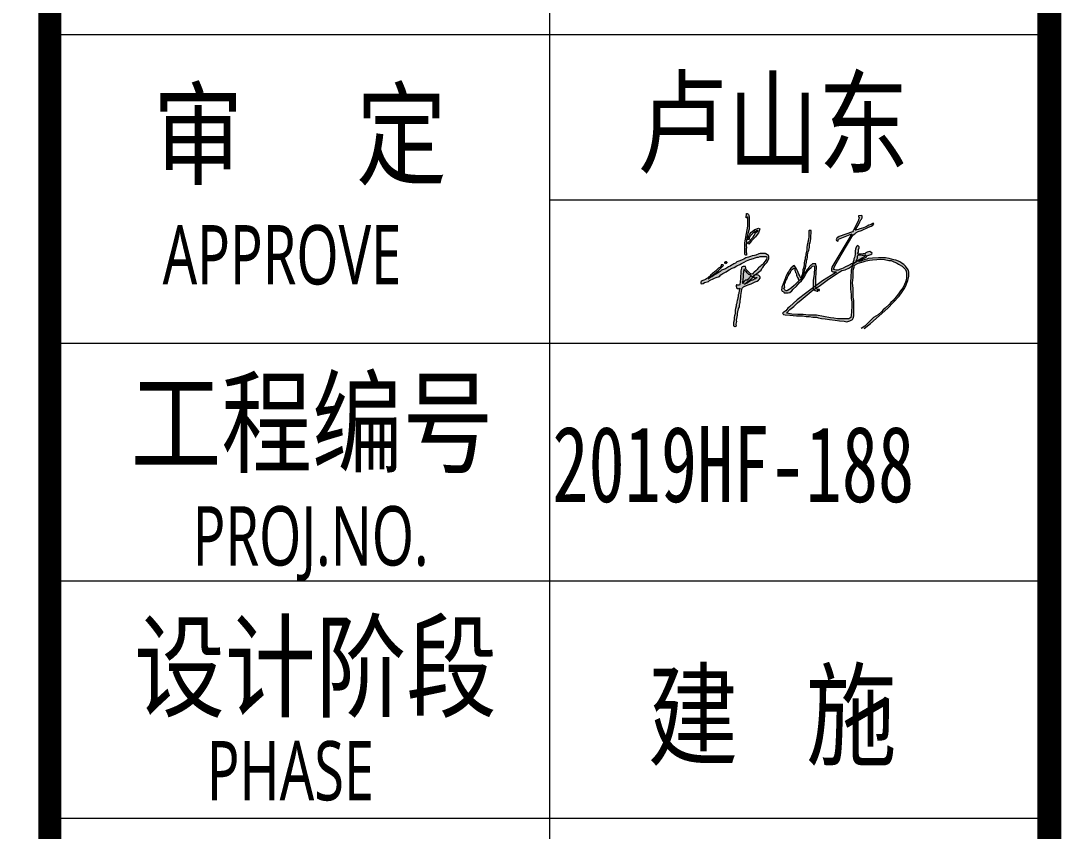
# Model space of a CAD drawing. Header units: inches. Extents: x -3733042 to -3643265, y 623859 to 997713.
# Drawn here: x -3719524 to -3718429, y 624846 to 625699 of the extents above; entities that cross this region are included whole.
import ezdxf
from ezdxf.enums import TextEntityAlignment as Align

# ---------------------------------------------------------------- set-up
doc = ezdxf.new("R2010")
doc.units = ezdxf.units.IN
doc.header["$LTSCALE"] = 1000
doc.header["$MEASUREMENT"] = 0
doc.linetypes.add('LENGSHUI', pattern=[22, 20, -1, 0, -1])
doc.layers.get('0').update_dxf_attribs({"lineweight": 18})
for name, color, linetype, lineweight in [('0-TK', 4, 'Continuous', 18), ('00签名', 7, 'LENGSHUI', 18), ('PUB_TITLE', 153, 'Continuous', 18), ('SURFACE', 255, 'Continuous', 18), ('图签文字', 4, 'Continuous', 18)]:
    doc.layers.add(name, color=color, linetype=linetype, lineweight=lineweight)
doc.styles.add('-黑体', font='msyh.ttf', dxfattribs={"width": 0.7})
doc.styles.add('建筑图签-黑', font='simhei.ttf', dxfattribs={"width": 0.7})

# ---------------------------------------------------------------- blocks, each defined once
blk = doc.blocks.new('A$C25720DE8')
at = {"layer": '0-TK'}
blk.add_lwpolyline([(81285.8, 1500, 144, 144, 0), (81285.8, 61500, 144, 144, 0)], format="xyseb", dxfattribs=at)
at = {"layer": 'PUB_TITLE'}
blk.add_lwpolyline([(87600, 1500, 150, 150, 0), (87600, 61500, 150, 150, 0), (3750, 61500, 150, 150, 0), (3750, 1500, 150, 150, 0)], format="xyseb", close=True, dxfattribs=at)

msp = doc.modelspace()

# ---------------------------------------------------------------- hatches: boundary and pattern name
at = {"layer": '00签名', "linetype": 'Continuous'}
h = msp.add_hatch(color=256, dxfattribs=at)
edge = h.paths.add_edge_path(flags=0)
edge.add_arc((-3718760.1, 625453.8), 2.1, 162.8312, 244.1006, ccw=False)
edge.add_line((-3718762.1, 625454.4), (-3718762.1, 625458.7))
edge.add_line((-3718762.1, 625458.7), (-3718762.1, 625461.5))
edge.add_line((-3718762.1, 625461.5), (-3718762.1, 625465.2))
edge.add_line((-3718762.1, 625465.2), (-3718760.4, 625474.8))
edge.add_line((-3718760.4, 625474.8), (-3718758.9, 625482.6))
edge.add_line((-3718758.9, 625482.6), (-3718758.8, 625491.8))
edge.add_line((-3718758.8, 625491.8), (-3718759.3, 625492.3))
edge.add_line((-3718759.3, 625492.3), (-3718759.7, 625491.3))
edge.add_line((-3718759.7, 625491.3), (-3718760.6, 625491.4))
edge.add_line((-3718760.6, 625491.4), (-3718760.5, 625495.8))
edge.add_arc((-3718759.9, 625493.9), 1.95, 4.5342, 106.7375, ccw=False)
edge.add_line((-3718758, 625494.1), (-3718757.6, 625491.6))
edge.add_line((-3718757.6, 625491.6), (-3718757.7, 625481.6))
edge.add_line((-3718757.7, 625481.6), (-3718757.7, 625479.4))
edge.add_line((-3718757.7, 625479.4), (-3718758.8, 625475))
edge.add_line((-3718758.8, 625475), (-3718760, 625470))
edge.add_line((-3718760, 625470), (-3718760, 625469.7))
edge.add_line((-3718760, 625469.7), (-3718758.9, 625469.6))
edge.add_line((-3718758.9, 625469.6), (-3718757.9, 625472.1))
edge.add_line((-3718757.9, 625472.1), (-3718757, 625474.3))
edge.add_line((-3718757, 625474.3), (-3718755.8, 625475.9))
edge.add_line((-3718755.8, 625475.9), (-3718751.7, 625479))
edge.add_line((-3718751.7, 625479), (-3718747.6, 625480.4))
edge.add_line((-3718747.6, 625480.4), (-3718746.2, 625479.7))
edge.add_line((-3718746.2, 625479.7), (-3718747.7, 625475.6))
edge.add_line((-3718747.7, 625475.6), (-3718750.9, 625471.4))
edge.add_line((-3718750.9, 625471.4), (-3718755, 625467))
edge.add_line((-3718755, 625467), (-3718757.8, 625463.6))
edge.add_arc((-3718757.5, 625465), 1.39, 172.3577, 258.2977, ccw=False)
edge.add_line((-3718758.9, 625465.1), (-3718753.5, 625471))
edge.add_line((-3718753.5, 625471), (-3718752.4, 625472.8))
edge.add_line((-3718752.4, 625472.8), (-3718751.6, 625474.2))
edge.add_line((-3718751.6, 625474.2), (-3718751.1, 625475.3))
edge.add_line((-3718751.1, 625475.3), (-3718750.2, 625476.3))
edge.add_line((-3718750.2, 625476.3), (-3718749.2, 625477.1))
edge.add_line((-3718749.2, 625477.1), (-3718748.4, 625477.4))
edge.add_line((-3718748.4, 625477.4), (-3718748.5, 625477.7))
edge.add_line((-3718748.5, 625477.7), (-3718748.7, 625477.9))
edge.add_line((-3718748.7, 625477.9), (-3718749.1, 625478.1))
edge.add_line((-3718749.1, 625478.1), (-3718749.6, 625478))
edge.add_line((-3718749.6, 625478), (-3718750.2, 625477.7))
edge.add_line((-3718750.2, 625477.7), (-3718750.3, 625477.3))
edge.add_line((-3718750.3, 625477.3), (-3718750.6, 625476.9))
edge.add_line((-3718750.6, 625476.9), (-3718751.1, 625476.9))
edge.add_line((-3718751.1, 625476.9), (-3718751.9, 625476.9))
edge.add_line((-3718751.9, 625476.9), (-3718752.1, 625476.8))
edge.add_line((-3718752.1, 625476.8), (-3718752.1, 625476.4))
edge.add_line((-3718752.1, 625476.4), (-3718752, 625476.2))
edge.add_line((-3718752, 625476.2), (-3718752.2, 625475.9))
edge.add_line((-3718752.2, 625475.9), (-3718752.6, 625475.9))
edge.add_line((-3718752.6, 625475.9), (-3718753, 625475.9))
edge.add_line((-3718753, 625475.9), (-3718753.3, 625475.7))
edge.add_line((-3718753.3, 625475.7), (-3718753.6, 625475.1))
edge.add_line((-3718753.6, 625475.1), (-3718753.8, 625475))
edge.add_line((-3718753.8, 625475), (-3718754, 625474.7))
edge.add_line((-3718754, 625474.7), (-3718754.4, 625474.2))
edge.add_line((-3718754.4, 625474.2), (-3718754.7, 625473.9))
edge.add_line((-3718754.7, 625473.9), (-3718755, 625473.6))
edge.add_line((-3718755, 625473.6), (-3718755.3, 625473.3))
edge.add_line((-3718755.3, 625473.3), (-3718755.9, 625472.8))
edge.add_line((-3718755.9, 625472.8), (-3718756.2, 625472.5))
edge.add_line((-3718756.2, 625472.5), (-3718756.6, 625471.8))
edge.add_line((-3718756.6, 625471.8), (-3718756.7, 625471.5))
edge.add_line((-3718756.7, 625471.5), (-3718757.1, 625470.7))
edge.add_line((-3718757.1, 625470.7), (-3718757.4, 625469.8))
edge.add_line((-3718757.4, 625469.8), (-3718757.6, 625469.3))
edge.add_line((-3718757.6, 625469.3), (-3718757.6, 625468.8))
edge.add_line((-3718757.6, 625468.8), (-3718757.7, 625468.6))
edge.add_line((-3718757.7, 625468.6), (-3718760.5, 625468.5))
edge.add_line((-3718760.5, 625468.5), (-3718760.3, 625467.3))
edge.add_line((-3718760.3, 625467.3), (-3718760.4, 625466.2))
edge.add_line((-3718760.4, 625466.2), (-3718760.5, 625465.1))
edge.add_line((-3718760.5, 625465.1), (-3718760.5, 625464.4))
edge.add_line((-3718760.5, 625464.4), (-3718760.8, 625463.8))
edge.add_line((-3718760.8, 625463.8), (-3718760.9, 625463.3))
edge.add_line((-3718760.9, 625463.3), (-3718760.7, 625462.4))
edge.add_line((-3718760.7, 625462.4), (-3718760.7, 625461.9))
edge.add_line((-3718760.7, 625461.9), (-3718760.6, 625461.4))
edge.add_line((-3718760.6, 625461.4), (-3718760.5, 625460.9))
edge.add_line((-3718760.5, 625460.9), (-3718760.3, 625460.1))
edge.add_line((-3718760.3, 625460.1), (-3718760.5, 625459.3))
edge.add_line((-3718760.5, 625459.3), (-3718760.6, 625458.9))
edge.add_line((-3718760.6, 625458.9), (-3718760.9, 625458.3))
edge.add_line((-3718760.9, 625458.3), (-3718760.9, 625457.5))
edge.add_line((-3718760.9, 625457.5), (-3718760.9, 625456.9))
edge.add_line((-3718760.9, 625456.9), (-3718760.8, 625456.1))
edge.add_line((-3718760.8, 625456.1), (-3718760.7, 625455.1))
edge.add_line((-3718760.7, 625455.1), (-3718760.4, 625454.1))
edge.add_line((-3718760.4, 625454.1), (-3718760.4, 625453.1))
edge.add_line((-3718760.4, 625453.1), (-3718760.2, 625452.3))
edge.add_line((-3718760.2, 625452.3), (-3718760.4, 625451.9))
edge.add_line((-3718760.4, 625451.9), (-3718761.1, 625451.9))
for points in [[(-3718636.6, 625374.8), (-3718629.7, 625380.1), (-3718611.4, 625396.4), (-3718599.6, 625409), (-3718596.6, 625413.3), (-3718594.2, 625416.5), (-3718592.8, 625419.2), (-3718590.5, 625425.4), (-3718589.6, 625429.9), (-3718589.4, 625434.1), (-3718590.1, 625436.6), (-3718593, 625440.4), (-3718594.7, 625442.4), (-3718596.4, 625443.4), (-3718598.4, 625444.6), (-3718600.5, 625445.8), (-3718603, 625446.7), (-3718605.1, 625447.2), (-3718607.8, 625448), (-3718610.1, 625448.6), (-3718613.9, 625449.1), (-3718616.8, 625449.4), (-3718621.5, 625449.4), (-3718627.8, 625448.8), (-3718632.4, 625448.6), (-3718633.8, 625447.7), (-3718636.6, 625447.2), (-3718640.1, 625445.7), (-3718642.3, 625445.3), (-3718638.7, 625447.7), (-3718634.3, 625449.8), (-3718632.8, 625451.6), (-3718631.7, 625452.1), (-3718629.6, 625452.7), (-3718628.5, 625453.5), (-3718628.1, 625454.2), (-3718629.4, 625455.3), (-3718630.5, 625456), (-3718633.2, 625455.3), (-3718634.6, 625454.6), (-3718635.5, 625453.8), (-3718637.4, 625453.4), (-3718639.6, 625453.1), (-3718642.6, 625453.1), (-3718643.4, 625453.9), (-3718642.5, 625455.3), (-3718642.3, 625457.9), (-3718641.7, 625459.7), (-3718641.6, 625461), (-3718642.7, 625461.8), (-3718643.5, 625462.1), (-3718644.4, 625461.1), (-3718645.2, 625459.4), (-3718645.6, 625458.2), (-3718645.8, 625456.5), (-3718646.1, 625454.1), (-3718646.1, 625452.6), (-3718646.2, 625451), (-3718646.7, 625449.6), (-3718647.2, 625448.1), (-3718647.5, 625446.7), (-3718647.9, 625445.2), (-3718648.5, 625442.9), (-3718648.5, 625441.3), (-3718649.1, 625439.9), (-3718649.6, 625438.2), (-3718650.2, 625436.1), (-3718650.5, 625428.5), (-3718650.9, 625424.1), (-3718650.7, 625420), (-3718650.7, 625416.1), (-3718650.2, 625410.8), (-3718650, 625406.5), (-3718649.6, 625403.1), (-3718649.6, 625398.8), (-3718649.8, 625392.4), (-3718650.2, 625389), (-3718650.4, 625386.6), (-3718651.5, 625385.8), (-3718652.8, 625385.2), (-3718654.4, 625385.1), (-3718657.6, 625385.1), (-3718660.7, 625385.2), (-3718664.4, 625385.2), (-3718668.4, 625385.8), (-3718672, 625386.2), (-3718686.8, 625388.8), (-3718690.6, 625388.8), (-3718695, 625389), (-3718700.7, 625389.5), (-3718706.4, 625389.7), (-3718712.5, 625390.1), (-3718716.1, 625390.8), (-3718718.4, 625391), (-3718714.9, 625394.9), (-3718710.6, 625397.9), (-3718706.8, 625401.9), (-3718702.9, 625405), (-3718690.1, 625415.6), (-3718684, 625419.6), (-3718674.1, 625426.8), (-3718664.8, 625432.9), (-3718662.7, 625434.2), (-3718660.1, 625435.8), (-3718656.6, 625436.6), (-3718652.1, 625438.7), (-3718650.2, 625440.2), (-3718649.3, 625440.8), (-3718648.5, 625441.2), (-3718648.5, 625443), (-3718644.9, 625445.1), (-3718642.8, 625446.8), (-3718638.7, 625449.2), (-3718636.3, 625450.7), (-3718635.3, 625451.5), (-3718634.7, 625452), (-3718635.9, 625452.1), (-3718637.2, 625451.7), (-3718638.6, 625451.6), (-3718641.4, 625452), (-3718643, 625452), (-3718643.7, 625450.5), (-3718644, 625448.4), (-3718644.5, 625447), (-3718645.2, 625445.4), (-3718645.7, 625444.6), (-3718649.8, 625442.8), (-3718650.9, 625442.2), (-3718652.3, 625441.6), (-3718653.7, 625440.9), (-3718656.3, 625439.8), (-3718658.7, 625438.5), (-3718660.5, 625437.6), (-3718662.5, 625436.9), (-3718663.9, 625436.4), (-3718665.8, 625436.2), (-3718667.4, 625436.5), (-3718668.8, 625436.9), (-3718668.9, 625437.4), (-3718667.4, 625440.8), (-3718660.6, 625452.5), (-3718648.3, 625473), (-3718646.9, 625474.1), (-3718645.8, 625474.7), (-3718645.1, 625475.7), (-3718642.8, 625476.8), (-3718639.2, 625478.1), (-3718631.8, 625481.6), (-3718629.1, 625482.7), (-3718627.4, 625483.8), (-3718626.4, 625484.9), (-3718627.1, 625485.7), (-3718627.7, 625485.5), (-3718628.2, 625485), (-3718629.2, 625484.2), (-3718631.7, 625483.5), (-3718633.5, 625482.6), (-3718635.3, 625481.6), (-3718637.1, 625481), (-3718639.6, 625480.2), (-3718641, 625479.7), (-3718642.9, 625479), (-3718644.5, 625478.6), (-3718645.5, 625478.3), (-3718646.1, 625478.2), (-3718642.6, 625483.9), (-3718641.2, 625487.1), (-3718640, 625489.3), (-3718639.2, 625489.9), (-3718638.6, 625491.5), (-3718638.6, 625493.1), (-3718639.1, 625493.8), (-3718642.5, 625493.6), (-3718642.3, 625492.5), (-3718641.9, 625491.8), (-3718641.8, 625491.1), (-3718642, 625490.2), (-3718642.3, 625489.5), (-3718642.6, 625488.8), (-3718646, 625481.6), (-3718647.1, 625479.8), (-3718648, 625477.8), (-3718648.6, 625476.7), (-3718662.8, 625471.6), (-3718664.1, 625470.8), (-3718664.9, 625470.5), (-3718665.5, 625469.1), (-3718666.1, 625468.1), (-3718665.5, 625467.5), (-3718665, 625467.2), (-3718664.2, 625466.9), (-3718663.7, 625467.3), (-3718663.8, 625468.2), (-3718663.4, 625468.8), (-3718649.6, 625474.5), (-3718670.4, 625439.5), (-3718671, 625437.6), (-3718670.9, 625436.7), (-3718670.9, 625436.1), (-3718670.8, 625435.4), (-3718670.1, 625435), (-3718669.2, 625434.6), (-3718668.1, 625434.5), (-3718666.7, 625434.4), (-3718665.9, 625434.3), (-3718665.7, 625434), (-3718671.3, 625430.7), (-3718680.3, 625424.9), (-3718696.9, 625412.9), (-3718706.9, 625404.9), (-3718715.2, 625397.5), (-3718716.7, 625396.4), (-3718717.8, 625394.9), (-3718719.1, 625393.6), (-3718721.2, 625392.2), (-3718722.3, 625391.3), (-3718721.9, 625390.1), (-3718721.5, 625389.5), (-3718719.6, 625389.2), (-3718714.9, 625388.8), (-3718707.7, 625388.3), (-3718701.5, 625388.1), (-3718697.5, 625387.6), (-3718694.4, 625387.4), (-3718690.5, 625386.9), (-3718686.6, 625386.7), (-3718684.5, 625386.1), (-3718681.3, 625385.4), (-3718677.6, 625385.1), (-3718673.1, 625384.2), (-3718667.1, 625383.6), (-3718662.4, 625382.8), (-3718657.5, 625382.5), (-3718654.6, 625381.9), (-3718651.5, 625382.8), (-3718648.8, 625384.3), (-3718648, 625385.8), (-3718647.3, 625388.3), (-3718647.3, 625391.1), (-3718647.2, 625396.7), (-3718647.2, 625401.4), (-3718647.3, 625404.2), (-3718647.9, 625407.8), (-3718648, 625411.2), (-3718648, 625414.7), (-3718648, 625416.8), (-3718648.6, 625423), (-3718648.1, 625428.4), (-3718647.9, 625436.4), (-3718647, 625439.3), (-3718646.6, 625441.5), (-3718642.9, 625443.8), (-3718637.6, 625445.2), (-3718634.4, 625446.1), (-3718631, 625446.7), (-3718627.8, 625447), (-3718623.2, 625447.5), (-3718619, 625447.7), (-3718615.1, 625447.4), (-3718610.4, 625446.6), (-3718608.2, 625446.3), (-3718605.4, 625444.9), (-3718602.3, 625443.9), (-3718600.2, 625442.7), (-3718596.3, 625440.4), (-3718594.2, 625438.2), (-3718592.8, 625436.8), (-3718592.4, 625435.1), (-3718592, 625432.8), (-3718592, 625430.1), (-3718592, 625428.4), (-3718592.4, 625425.9), (-3718593.1, 625423.7), (-3718593.9, 625421.3), (-3718595.5, 625418.1), (-3718597.3, 625415.8), (-3718601.3, 625409.9), (-3718606.1, 625404.4), (-3718608.3, 625402.4), (-3718610.1, 625400.2), (-3718614.3, 625396.4), (-3718616.6, 625394.4), (-3718618.3, 625392.4), (-3718621.6, 625389.4), (-3718626.8, 625386.4), (-3718635.8, 625377.4), (-3718639.6, 625374.8)], [(-3718694.5, 625478.1), (-3718694.9, 625477.6), (-3718694.9, 625476.8), (-3718694.8, 625475.9), (-3718694.7, 625475.1), (-3718694.7, 625474.1), (-3718694.7, 625473.4), (-3718694.7, 625472.4), (-3718694.8, 625471.1), (-3718695, 625469.7), (-3718695.2, 625468.7), (-3718695.3, 625467.9), (-3718695.5, 625466.9), (-3718695.7, 625465.9), (-3718696, 625464.4), (-3718696.4, 625463.1), (-3718696.6, 625462.1), (-3718696.8, 625460.9), (-3718696.8, 625459.6), (-3718696.8, 625458.5), (-3718697, 625457.5), (-3718697.3, 625456.3), (-3718697.5, 625454.9), (-3718697.6, 625454.2), (-3718697.8, 625453.3), (-3718698, 625451.9), (-3718698.4, 625450.8), (-3718698.5, 625450), (-3718698.5, 625448.9), (-3718698.7, 625448), (-3718699.2, 625445.6), (-3718699.5, 625444.3), (-3718699.5, 625443.2), (-3718699.7, 625441.9), (-3718700, 625440.2), (-3718700.3, 625438.4), (-3718701.2, 625436.6), (-3718701.2, 625434.7), (-3718701.3, 625433), (-3718701.8, 625431.4), (-3718702.5, 625429.7), (-3718702.5, 625428.6), (-3718703.1, 625427.9), (-3718703.7, 625429.1), (-3718704.3, 625430.3), (-3718705.1, 625432), (-3718706.1, 625433.9), (-3718706.7, 625435.6), (-3718707.8, 625437.7), (-3718709.1, 625439.8), (-3718709.7, 625440.8), (-3718710.2, 625441.1), (-3718711.1, 625440.7), (-3718712.1, 625439.8), (-3718713.3, 625438.7), (-3718714.6, 625437.1), (-3718715.6, 625435.4), (-3718716.4, 625434.1), (-3718717.4, 625432.3), (-3718718.2, 625431), (-3718718.9, 625429.4), (-3718719.8, 625427.3), (-3718720.4, 625425.5), (-3718721.2, 625423.7), (-3718721.9, 625422), (-3718722.1, 625421), (-3718722.7, 625419.5), (-3718723, 625418.3), (-3718723, 625417.2), (-3718723.4, 625415.6), (-3718722.8, 625414.1), (-3718721.2, 625413.3), (-3718720.6, 625412.4), (-3718718.9, 625412.3), (-3718717.6, 625412.3), (-3718716.4, 625412.4), (-3718714.9, 625412.9), (-3718712.7, 625414.4), (-3718711.1, 625416.3), (-3718707.6, 625419.6), (-3718704.6, 625423.2), (-3718702.5, 625425.2), (-3718699.4, 625429.4), (-3718698.3, 625431.7), (-3718697.1, 625433.5), (-3718694.7, 625436.8), (-3718692.4, 625438.9), (-3718690.9, 625440.4), (-3718689, 625441), (-3718688.8, 625440.2), (-3718688.8, 625438.4), (-3718688.8, 625436.5), (-3718689.1, 625434.2), (-3718689.3, 625432.1), (-3718689.6, 625430), (-3718689.7, 625427.6), (-3718690.2, 625425.6), (-3718690.2, 625424.1), (-3718690.2, 625422.2), (-3718690.3, 625419.6), (-3718690.3, 625418), (-3718690.3, 625417.2), (-3718690.2, 625416.6), (-3718689, 625415.6), (-3718688.2, 625415), (-3718686.9, 625414.5), (-3718685.8, 625414.2), (-3718685.5, 625414.2), (-3718685.2, 625414.2), (-3718685.8, 625414.8), (-3718685.2, 625414.8), (-3718684.2, 625414.8), (-3718683.6, 625415), (-3718683.6, 625416), (-3718684.6, 625416), (-3718685.5, 625416), (-3718686.6, 625416.5), (-3718687.2, 625418), (-3718687.5, 625419.2), (-3718687.5, 625420.4), (-3718687.5, 625421.9), (-3718687.3, 625423.2), (-3718687.3, 625425.8), (-3718687.3, 625427.4), (-3718687.3, 625428.6), (-3718686.9, 625432.7), (-3718686.9, 625434.5), (-3718686.7, 625438.6), (-3718686.7, 625439.9), (-3718687.2, 625442), (-3718687.5, 625442.9), (-3718688.2, 625443.1), (-3718688.8, 625443.1), (-3718689.9, 625443.1), (-3718690.8, 625442.9), (-3718691.7, 625442.3), (-3718692.3, 625441.7), (-3718692.7, 625441.4), (-3718694.1, 625440.1), (-3718694.5, 625439.5), (-3718694.8, 625439), (-3718695.7, 625437.8), (-3718696.8, 625436.6), (-3718696.8, 625436.3), (-3718697.5, 625435.3), (-3718698.3, 625434.2), (-3718698.9, 625433.5), (-3718699.4, 625432.9), (-3718700.1, 625432), (-3718700.7, 625431), (-3718701.2, 625429.4), (-3718701.8, 625428.3), (-3718703.1, 625426.5), (-3718704.2, 625425.6), (-3718705.2, 625424.9), (-3718706.3, 625424), (-3718707.9, 625422.6), (-3718708.7, 625421.7), (-3718710.3, 625420.2), (-3718713, 625417.8), (-3718714.4, 625416.5), (-3718715.6, 625415.9), (-3718717.1, 625415), (-3718717.9, 625414.5), (-3718718.8, 625414.4), (-3718719.4, 625414.4), (-3718719.8, 625415.3), (-3718720.4, 625415.9), (-3718720.7, 625416.5), (-3718720.9, 625417.1), (-3718720.7, 625418), (-3718720.1, 625418.1), (-3718720.3, 625419.8), (-3718720.4, 625420.8), (-3718720.3, 625421.9), (-3718719.7, 625422.9), (-3718719.2, 625423.8), (-3718718.8, 625425.3), (-3718718, 625426.7), (-3718717.6, 625427.7), (-3718717.3, 625428.8), (-3718716.4, 625430.3), (-3718715.6, 625432), (-3718714.9, 625433.2), (-3718714.1, 625433.3), (-3718713.7, 625435.1), (-3718713, 625436.5), (-3718712, 625437.4), (-3718710.5, 625438.3), (-3718709.7, 625438.1), (-3718709.4, 625437.4), (-3718709.4, 625436.2), (-3718709.3, 625435.1), (-3718708.8, 625433.9), (-3718708.2, 625433), (-3718707.6, 625432.3), (-3718707.6, 625431), (-3718707.3, 625430), (-3718706.9, 625429.4), (-3718706.6, 625428.6), (-3718706.1, 625427.6), (-3718706, 625426.4), (-3718705.2, 625426.2), (-3718704.8, 625426.2), (-3718703.8, 625426), (-3718703.1, 625426.5), (-3718701.9, 625428.2), (-3718701.2, 625429.4), (-3718701, 625430), (-3718700.8, 625431.1), (-3718700.1, 625432), (-3718699.4, 625432.9), (-3718699.9, 625433.8), (-3718699.5, 625434.7), (-3718699.4, 625435), (-3718698.8, 625437.3), (-3718698.3, 625438.3), (-3718698.2, 625439.4), (-3718697.9, 625440.6), (-3718697.8, 625441.5), (-3718697.5, 625443.1), (-3718697.1, 625444.7), (-3718697.1, 625445.6), (-3718696.7, 625447.2), (-3718696.4, 625448.1), (-3718696.3, 625449.7), (-3718696.1, 625452), (-3718695.7, 625454.2), (-3718695.3, 625455.5), (-3718694.6, 625457.3), (-3718694.1, 625460), (-3718694, 625462.4), (-3718693.9, 625463.9), (-3718693.4, 625465), (-3718693.1, 625467.1), (-3718692.6, 625469.3), (-3718692.7, 625472.6), (-3718692.3, 625475), (-3718692.3, 625477), (-3718692.3, 625478)], [(-3718784.6, 625441.3), (-3718785, 625441.8), (-3718786.3, 625442), (-3718786.9, 625441.8), (-3718787.1, 625441), (-3718787.9, 625439.9), (-3718788.4, 625439), (-3718789.7, 625438.2), (-3718790.5, 625437.6), (-3718791.6, 625436.7), (-3718792.4, 625435.8), (-3718793, 625435.3), (-3718794, 625434.5), (-3718794.7, 625433.9), (-3718796.1, 625432.7), (-3718795.8, 625433.1), (-3718796.8, 625432), (-3718797.9, 625431.2), (-3718798.8, 625430.4), (-3718799.2, 625429.7), (-3718800, 625429.2), (-3718800.9, 625428.2), (-3718801.5, 625427.7), (-3718802.4, 625427.2), (-3718803.5, 625426.5), (-3718805.4, 625425.8), (-3718806.5, 625425.4), (-3718807.2, 625424.9), (-3718808, 625424.2), (-3718808.3, 625423.8), (-3718808.6, 625423.1), (-3718808.6, 625422.3), (-3718807.6, 625421.8), (-3718805.9, 625422.3), (-3718804.7, 625423.2), (-3718803.1, 625423.7), (-3718800.3, 625424.4), (-3718799.4, 625425.4), (-3718797.9, 625426.2), (-3718796.3, 625426.7), (-3718794.2, 625427.7), (-3718792.4, 625428.7), (-3718788.8, 625429.7), (-3718787.3, 625431.2), (-3718785.2, 625432.9), (-3718781.7, 625434.5), (-3718780.4, 625435.5), (-3718778.6, 625436.6), (-3718775.3, 625438.4), (-3718773.5, 625439.2), (-3718770.6, 625440.7), (-3718767.4, 625442.4), (-3718765.6, 625443.3), (-3718764.3, 625444.1), (-3718763, 625444.8), (-3718760.4, 625446.1), (-3718756.9, 625447.5), (-3718752.9, 625448.6), (-3718751.1, 625449.3), (-3718749, 625449.8), (-3718747.7, 625450), (-3718746.1, 625450.5), (-3718744.7, 625450.7), (-3718742.9, 625450.7), (-3718740.4, 625450.7), (-3718739.2, 625450.5), (-3718739, 625449.4), (-3718739.4, 625448), (-3718740.1, 625446.7), (-3718741, 625445.3), (-3718742.1, 625443.9), (-3718742.9, 625443), (-3718743.9, 625442), (-3718745.1, 625441.1), (-3718746, 625440.1), (-3718747.7, 625438.6), (-3718748.3, 625438), (-3718749.2, 625437), (-3718749.9, 625436.4), (-3718750.7, 625435.6), (-3718752.2, 625434.3), (-3718753.2, 625433.2), (-3718754.2, 625431.9), (-3718755.9, 625432.3), (-3718756.5, 625432.9), (-3718757.2, 625433.5), (-3718758.1, 625434.5), (-3718759.3, 625435.7), (-3718760.4, 625436.6), (-3718761.4, 625437.6), (-3718761.2, 625438.7), (-3718761.4, 625440.1), (-3718762.6, 625440.2), (-3718764, 625440.2), (-3718765, 625439.9), (-3718765.5, 625438.9), (-3718765.6, 625438.4), (-3718765.9, 625437.1), (-3718766.2, 625435.6), (-3718766.3, 625434.8), (-3718766.4, 625433.9), (-3718766.4, 625432.9), (-3718766.4, 625431.9), (-3718766.7, 625430.8), (-3718766.8, 625429.5), (-3718766.7, 625428.5), (-3718766.7, 625427.6), (-3718766.8, 625426.6), (-3718767, 625425.1), (-3718767.2, 625424), (-3718767.3, 625421.1), (-3718767.6, 625420.6), (-3718768.3, 625420.6), (-3718769.7, 625420.6), (-3718770.5, 625420.9), (-3718770.9, 625420.9), (-3718771.2, 625420.2), (-3718771.2, 625419.4), (-3718771, 625418.5), (-3718770.9, 625417.6), (-3718770.2, 625417), (-3718769.2, 625416.8), (-3718768.6, 625416.7), (-3718767.4, 625417.3), (-3718768.1, 625414.2), (-3718768.5, 625412.9), (-3718768.5, 625411.7), (-3718769.1, 625410.2), (-3718769.3, 625408.3), (-3718769.4, 625407.2), (-3718770, 625405.5), (-3718770.3, 625404.5), (-3718770.5, 625403.1), (-3718770.6, 625401.5), (-3718771.1, 625400), (-3718771.4, 625398.2), (-3718771.9, 625395.8), (-3718772.3, 625394.5), (-3718772.4, 625392.7), (-3718772.4, 625391.1), (-3718772.7, 625389.3), (-3718773.1, 625388.1), (-3718773.3, 625386.8), (-3718773.5, 625384.7), (-3718773.8, 625382.4), (-3718773.9, 625381.2), (-3718774, 625379.6), (-3718774.1, 625378.1), (-3718774.1, 625377.5), (-3718773.4, 625377.3), (-3718772.7, 625377.1), (-3718772.3, 625377.1), (-3718771.4, 625377.2), (-3718771, 625377.9), (-3718771.2, 625378.4), (-3718771.2, 625379.4), (-3718771, 625380.8), (-3718770.6, 625382.2), (-3718770.9, 625383.8), (-3718770.5, 625385.3), (-3718770, 625389), (-3718770, 625390.8), (-3718769.4, 625392.4), (-3718768.9, 625395.7), (-3718767.9, 625398.1), (-3718767.7, 625399.4), (-3718767.3, 625400.7), (-3718767.1, 625402.4), (-3718766.9, 625403.9), (-3718766.6, 625406.4), (-3718766.4, 625408.3), (-3718766.4, 625409.5), (-3718765.5, 625413.7), (-3718765.4, 625415.8), (-3718765, 625417.2), (-3718764.6, 625417.8), (-3718763.7, 625418.8), (-3718762.7, 625419.2), (-3718760.3, 625420), (-3718758.6, 625420.7), (-3718755.6, 625421.9), (-3718753.2, 625422.9), (-3718751.3, 625423.9), (-3718749.1, 625424.8), (-3718747.6, 625425.6), (-3718746.9, 625426.5), (-3718745.9, 625427.8), (-3718745.9, 625428.6), (-3718746.5, 625429.7), (-3718747.5, 625430.5), (-3718748, 625430.9), (-3718749.4, 625431.3), (-3718750.2, 625431.3), (-3718751, 625431.3), (-3718752.4, 625430.9), (-3718753.3, 625430), (-3718753.6, 625429.6), (-3718753.8, 625429.3), (-3718753.1, 625428.8), (-3718752.4, 625428.5), (-3718751.8, 625428.2), (-3718750.7, 625428.2), (-3718750.1, 625428.6), (-3718749.8, 625428.6), (-3718749.5, 625428.4), (-3718749.4, 625428.1), (-3718750.4, 625427.6), (-3718750.9, 625427.3), (-3718751.5, 625427), (-3718752.6, 625426.5), (-3718753.8, 625425.9), (-3718754.4, 625425.7), (-3718755.3, 625425.4), (-3718756.2, 625425), (-3718757, 625424.7), (-3718758.3, 625423.7), (-3718759.2, 625423.1), (-3718759.8, 625422.7), (-3718760.6, 625422.3), (-3718761.4, 625421.9), (-3718762, 625421.7), (-3718762.7, 625421.4), (-3718762.4, 625421.8), (-3718761.6, 625422.3), (-3718760.9, 625423), (-3718760.5, 625423.3), (-3718758.5, 625424.7), (-3718757.6, 625425.5), (-3718756.6, 625426.2), (-3718755.6, 625427), (-3718754.4, 625428), (-3718754, 625428.8), (-3718755.1, 625430), (-3718755.9, 625430.6), (-3718756.8, 625431.2), (-3718757.9, 625431.8), (-3718758.8, 625432.7), (-3718759.6, 625433.5), (-3718760.5, 625434.4), (-3718761.5, 625435.3), (-3718762.1, 625435.9), (-3718762.9, 625436.9), (-3718763.3, 625436.9), (-3718763.3, 625435.9), (-3718763.5, 625434.8), (-3718763.6, 625433.4), (-3718763.8, 625432.6), (-3718763.9, 625431.1), (-3718763.9, 625429.6), (-3718764, 625428.4), (-3718764.3, 625426.9), (-3718764.3, 625425.7), (-3718764.6, 625424.5), (-3718764.8, 625423.8), (-3718764.9, 625423.5), (-3718764.4, 625422.8), (-3718764.3, 625422.3), (-3718764.4, 625422), (-3718763.6, 625423.2), (-3718762, 625425.1), (-3718761.1, 625426), (-3718759.6, 625426.2), (-3718757.7, 625427.7), (-3718757.1, 625428.5), (-3718756.4, 625429.2), (-3718755.9, 625429.9), (-3718755.6, 625430.3), (-3718753.8, 625428.7), (-3718750.9, 625431.7), (-3718744.9, 625436.4), (-3718744.1, 625438), (-3718743.3, 625439.2), (-3718742.2, 625440.8), (-3718740.6, 625442.5), (-3718738.9, 625444.4), (-3718738, 625446.1), (-3718737.2, 625447.6), (-3718737, 625448.7), (-3718736.7, 625450.9), (-3718737.1, 625451.8), (-3718738.2, 625452.5), (-3718740, 625453.3), (-3718740.5, 625453.7), (-3718741.7, 625453.9), (-3718744.3, 625453.9), (-3718746, 625453.7), (-3718747.3, 625453.3), (-3718750.6, 625452.1), (-3718752.1, 625451.8), (-3718754.5, 625451.3), (-3718756, 625450.7), (-3718758.3, 625450), (-3718761.2, 625449.1), (-3718762.3, 625448.6), (-3718763.3, 625448), (-3718765, 625447), (-3718767.4, 625446), (-3718768.4, 625445.6), (-3718769.6, 625445.3), (-3718770.6, 625444.9), (-3718772.1, 625443.8), (-3718773.6, 625442.9), (-3718774.8, 625442.2), (-3718776.2, 625441.4), (-3718777.7, 625440.6), (-3718779.2, 625439.9), (-3718781.4, 625438.2), (-3718782.5, 625437.7), (-3718783.7, 625437.2), (-3718786.6, 625436.1), (-3718788.1, 625434.7), (-3718789.2, 625434.1), (-3718790.3, 625433.4), (-3718790.9, 625433), (-3718792.7, 625432), (-3718794, 625431.4), (-3718795.5, 625430.4), (-3718796.9, 625429.4), (-3718797.9, 625428.9), (-3718799.5, 625427.9), (-3718800.7, 625427.2), (-3718795.4, 625431.3), (-3718792.8, 625433.6), (-3718791.7, 625434.5), (-3718790.3, 625435.5)], [(-3718783.1, 625443.6), (-3718783.1, 625444.1), (-3718783.2, 625444.6), (-3718782.7, 625445), (-3718782.1, 625445.3), (-3718781.7, 625445.3), (-3718781.2, 625444.8), (-3718781, 625444.4), (-3718781, 625444), (-3718781.3, 625443.5), (-3718781.9, 625443.3), (-3718782.3, 625443.3), (-3718782.9, 625443)]]:
    msp.add_hatch(color=256, dxfattribs=at).paths.add_polyline_path(points, flags=0)

# ---------------------------------------------------------------- linework, layer by layer
at = {"layer": '0-TK'}
msp.add_lwpolyline([(-3719493.9, 624109.3, 24, 24, 0), (-3719493.9, 634109.3, 24, 24, 0)], format="xyseb", dxfattribs=at)
at = {"layer": '00签名', "linetype": 'Continuous'}
msp.add_lwpolyline([(-3718761.1, 625451.9, -0.370255), (-3718762.1, 625454.4), (-3718762.1, 625458.7), (-3718762.1, 625461.5), (-3718762.1, 625465.2), (-3718760.4, 625474.8), (-3718758.9, 625482.6), (-3718758.8, 625491.8), (-3718759.3, 625492.3), (-3718759.7, 625491.3), (-3718760.6, 625491.4), (-3718760.5, 625495.8, -0.478065), (-3718758, 625494.1), (-3718757.6, 625491.6), (-3718757.7, 625481.6), (-3718757.7, 625479.4), (-3718758.8, 625475), (-3718760, 625470), (-3718760, 625469.7), (-3718758.9, 625469.6), (-3718757.9, 625472.1), (-3718757, 625474.3), (-3718755.8, 625475.9), (-3718751.7, 625479), (-3718747.6, 625480.4), (-3718746.2, 625479.7), (-3718747.7, 625475.6), (-3718750.9, 625471.4), (-3718755, 625467), (-3718757.8, 625463.6, -0.393608), (-3718758.9, 625465.1), (-3718753.5, 625471), (-3718752.4, 625472.8), (-3718751.6, 625474.2), (-3718751.1, 625475.3), (-3718750.2, 625476.3), (-3718749.2, 625477.1), (-3718748.4, 625477.4), (-3718748.5, 625477.7), (-3718748.7, 625477.9), (-3718749.1, 625478.1), (-3718749.6, 625478), (-3718750.2, 625477.7), (-3718750.3, 625477.3), (-3718750.6, 625476.9), (-3718751.1, 625476.9), (-3718751.9, 625476.9), (-3718752.1, 625476.8), (-3718752.1, 625476.4), (-3718752, 625476.2), (-3718752.2, 625475.9), (-3718752.6, 625475.9), (-3718753, 625475.9), (-3718753.3, 625475.7), (-3718753.6, 625475.1), (-3718753.8, 625475), (-3718754, 625474.7), (-3718754.4, 625474.2), (-3718754.7, 625473.9), (-3718755, 625473.6), (-3718755.3, 625473.3), (-3718755.9, 625472.8), (-3718756.2, 625472.5), (-3718756.6, 625471.8), (-3718756.7, 625471.5), (-3718757.1, 625470.7), (-3718757.4, 625469.8), (-3718757.6, 625469.3), (-3718757.6, 625468.8), (-3718757.7, 625468.6), (-3718760.5, 625468.5), (-3718760.3, 625467.3), (-3718760.4, 625466.2), (-3718760.5, 625465.1), (-3718760.5, 625464.4), (-3718760.8, 625463.8), (-3718760.9, 625463.3), (-3718760.7, 625462.4), (-3718760.7, 625461.9), (-3718760.6, 625461.4), (-3718760.5, 625460.9), (-3718760.3, 625460.1), (-3718760.5, 625459.3), (-3718760.6, 625458.9), (-3718760.9, 625458.3), (-3718760.9, 625457.5), (-3718760.9, 625456.9), (-3718760.8, 625456.1), (-3718760.7, 625455.1), (-3718760.4, 625454.1), (-3718760.4, 625453.1), (-3718760.2, 625452.3), (-3718760.4, 625451.9)], format="xyb", close=True, dxfattribs=at)
msp.add_lwpolyline([(-3718636.6, 625374.8), (-3718629.7, 625380.1), (-3718611.4, 625396.4), (-3718599.6, 625409), (-3718596.6, 625413.3), (-3718594.2, 625416.5), (-3718592.8, 625419.2), (-3718590.5, 625425.4), (-3718589.6, 625429.9), (-3718589.4, 625434.1), (-3718590.1, 625436.6), (-3718593, 625440.4), (-3718594.7, 625442.4), (-3718596.4, 625443.4), (-3718598.4, 625444.6), (-3718600.5, 625445.8), (-3718603, 625446.7), (-3718605.1, 625447.2), (-3718607.8, 625448), (-3718610.1, 625448.6), (-3718613.9, 625449.1), (-3718616.8, 625449.4), (-3718621.5, 625449.4), (-3718627.8, 625448.8), (-3718632.4, 625448.6), (-3718633.8, 625447.7), (-3718636.6, 625447.2), (-3718640.1, 625445.7), (-3718642.3, 625445.3), (-3718638.7, 625447.7), (-3718634.3, 625449.8), (-3718632.8, 625451.6), (-3718631.7, 625452.1), (-3718629.6, 625452.7), (-3718628.5, 625453.5), (-3718628.1, 625454.2), (-3718629.4, 625455.3), (-3718630.5, 625456), (-3718633.2, 625455.3), (-3718634.6, 625454.6), (-3718635.5, 625453.8), (-3718637.4, 625453.4), (-3718639.6, 625453.1), (-3718642.6, 625453.1), (-3718643.4, 625453.9), (-3718642.5, 625455.3), (-3718642.3, 625457.9), (-3718641.7, 625459.7), (-3718641.6, 625461), (-3718642.7, 625461.8), (-3718643.5, 625462.1), (-3718644.4, 625461.1), (-3718645.2, 625459.4), (-3718645.6, 625458.2), (-3718645.8, 625456.5), (-3718646.1, 625454.1), (-3718646.1, 625452.6), (-3718646.2, 625451), (-3718646.7, 625449.6), (-3718647.2, 625448.1), (-3718647.5, 625446.7), (-3718647.9, 625445.2), (-3718648.5, 625442.9), (-3718648.5, 625441.3), (-3718649.1, 625439.9), (-3718649.6, 625438.2), (-3718650.2, 625436.1), (-3718650.5, 625428.5), (-3718650.9, 625424.1), (-3718650.7, 625420), (-3718650.7, 625416.1), (-3718650.2, 625410.8), (-3718650, 625406.5), (-3718649.6, 625403.1), (-3718649.6, 625398.8), (-3718649.8, 625392.4), (-3718650.2, 625389), (-3718650.4, 625386.6), (-3718651.5, 625385.8), (-3718652.8, 625385.2), (-3718654.4, 625385.1), (-3718657.6, 625385.1), (-3718660.7, 625385.2), (-3718664.4, 625385.2), (-3718668.4, 625385.8), (-3718672, 625386.2), (-3718686.8, 625388.8), (-3718690.6, 625388.8), (-3718695, 625389), (-3718700.7, 625389.5), (-3718706.4, 625389.7), (-3718712.5, 625390.1), (-3718716.1, 625390.8), (-3718718.4, 625391), (-3718714.9, 625394.9), (-3718710.6, 625397.9), (-3718706.8, 625401.9), (-3718702.9, 625405), (-3718690.1, 625415.6), (-3718684, 625419.6), (-3718674.1, 625426.8), (-3718664.8, 625432.9), (-3718662.7, 625434.2), (-3718660.1, 625435.8), (-3718656.6, 625436.6), (-3718652.1, 625438.7), (-3718650.2, 625440.2), (-3718649.3, 625440.8), (-3718648.5, 625441.2), (-3718648.5, 625443), (-3718644.9, 625445.1), (-3718642.8, 625446.8), (-3718638.7, 625449.2), (-3718636.3, 625450.7), (-3718635.3, 625451.5), (-3718634.7, 625452), (-3718635.9, 625452.1), (-3718637.2, 625451.7), (-3718638.6, 625451.6), (-3718641.4, 625452), (-3718643, 625452), (-3718643.7, 625450.5), (-3718644, 625448.4), (-3718644.5, 625447), (-3718645.2, 625445.4), (-3718645.7, 625444.6), (-3718649.8, 625442.8), (-3718650.9, 625442.2), (-3718652.3, 625441.6), (-3718653.7, 625440.9), (-3718656.3, 625439.8), (-3718658.7, 625438.5), (-3718660.5, 625437.6), (-3718662.5, 625436.9), (-3718663.9, 625436.4), (-3718665.8, 625436.2), (-3718667.4, 625436.5), (-3718668.8, 625436.9), (-3718668.9, 625437.4), (-3718667.4, 625440.8), (-3718660.6, 625452.5), (-3718648.3, 625473), (-3718646.9, 625474.1), (-3718645.8, 625474.7), (-3718645.1, 625475.7), (-3718642.8, 625476.8), (-3718639.2, 625478.1), (-3718631.8, 625481.6), (-3718629.1, 625482.7), (-3718627.4, 625483.8), (-3718626.4, 625484.9), (-3718627.1, 625485.7), (-3718627.7, 625485.5), (-3718628.2, 625485), (-3718629.2, 625484.2), (-3718631.7, 625483.5), (-3718633.5, 625482.6), (-3718635.3, 625481.6), (-3718637.1, 625481), (-3718639.6, 625480.2), (-3718641, 625479.7), (-3718642.9, 625479), (-3718644.5, 625478.6), (-3718645.5, 625478.3), (-3718646.1, 625478.2), (-3718642.6, 625483.9), (-3718641.2, 625487.1), (-3718640, 625489.3), (-3718639.2, 625489.9), (-3718638.6, 625491.5), (-3718638.6, 625493.1), (-3718639.1, 625493.8), (-3718642.5, 625493.6), (-3718642.3, 625492.5), (-3718641.9, 625491.8), (-3718641.8, 625491.1), (-3718642, 625490.2), (-3718642.3, 625489.5), (-3718642.6, 625488.8), (-3718646, 625481.6), (-3718647.1, 625479.8), (-3718648, 625477.8), (-3718648.6, 625476.7), (-3718662.8, 625471.6), (-3718664.1, 625470.8), (-3718664.9, 625470.5), (-3718665.5, 625469.1), (-3718666.1, 625468.1), (-3718665.5, 625467.5), (-3718665, 625467.2), (-3718664.2, 625466.9), (-3718663.7, 625467.3), (-3718663.8, 625468.2), (-3718663.4, 625468.8), (-3718649.6, 625474.5), (-3718670.4, 625439.5), (-3718671, 625437.6), (-3718670.9, 625436.7), (-3718670.9, 625436.1), (-3718670.8, 625435.4), (-3718670.1, 625435), (-3718669.2, 625434.6), (-3718668.1, 625434.5), (-3718666.7, 625434.4), (-3718665.9, 625434.3), (-3718665.7, 625434), (-3718671.3, 625430.7), (-3718680.3, 625424.9), (-3718696.9, 625412.9), (-3718706.9, 625404.9), (-3718715.2, 625397.5), (-3718716.7, 625396.4), (-3718717.8, 625394.9), (-3718719.1, 625393.6), (-3718721.2, 625392.2), (-3718722.3, 625391.3), (-3718721.9, 625390.1), (-3718721.5, 625389.5), (-3718719.6, 625389.2), (-3718714.9, 625388.8), (-3718707.7, 625388.3), (-3718701.5, 625388.1), (-3718697.5, 625387.6), (-3718694.4, 625387.4), (-3718690.5, 625386.9), (-3718686.6, 625386.7), (-3718684.5, 625386.1), (-3718681.3, 625385.4), (-3718677.6, 625385.1), (-3718673.1, 625384.2), (-3718667.1, 625383.6), (-3718662.4, 625382.8), (-3718657.5, 625382.5), (-3718654.6, 625381.9), (-3718651.5, 625382.8), (-3718648.8, 625384.3), (-3718648, 625385.8), (-3718647.3, 625388.3), (-3718647.3, 625391.1), (-3718647.2, 625396.7), (-3718647.2, 625401.4), (-3718647.3, 625404.2), (-3718647.9, 625407.8), (-3718648, 625411.2), (-3718648, 625414.7), (-3718648, 625416.8), (-3718648.6, 625423), (-3718648.1, 625428.4), (-3718647.9, 625436.4), (-3718647, 625439.3), (-3718646.6, 625441.5), (-3718642.9, 625443.8), (-3718637.6, 625445.2), (-3718634.4, 625446.1), (-3718631, 625446.7), (-3718627.8, 625447), (-3718623.2, 625447.5), (-3718619, 625447.7), (-3718615.1, 625447.4), (-3718610.4, 625446.6), (-3718608.2, 625446.3), (-3718605.4, 625444.9), (-3718602.3, 625443.9), (-3718600.2, 625442.7), (-3718596.3, 625440.4), (-3718594.2, 625438.2), (-3718592.8, 625436.8), (-3718592.4, 625435.1), (-3718592, 625432.8), (-3718592, 625430.1), (-3718592, 625428.4), (-3718592.4, 625425.9), (-3718593.1, 625423.7), (-3718593.9, 625421.3), (-3718595.5, 625418.1), (-3718597.3, 625415.8), (-3718601.3, 625409.9), (-3718606.1, 625404.4), (-3718608.3, 625402.4), (-3718610.1, 625400.2), (-3718614.3, 625396.4), (-3718616.6, 625394.4), (-3718618.3, 625392.4), (-3718621.6, 625389.4), (-3718626.8, 625386.4), (-3718635.8, 625377.4), (-3718639.6, 625374.8)], dxfattribs=at)
for points in [[(-3718694.5, 625478.1), (-3718694.9, 625477.6), (-3718694.9, 625476.8), (-3718694.8, 625475.9), (-3718694.7, 625475.1), (-3718694.7, 625474.1), (-3718694.7, 625473.4), (-3718694.7, 625472.4), (-3718694.8, 625471.1), (-3718695, 625469.7), (-3718695.2, 625468.7), (-3718695.3, 625467.9), (-3718695.5, 625466.9), (-3718695.7, 625465.9), (-3718696, 625464.4), (-3718696.4, 625463.1), (-3718696.6, 625462.1), (-3718696.8, 625460.9), (-3718696.8, 625459.6), (-3718696.8, 625458.5), (-3718697, 625457.5), (-3718697.3, 625456.3), (-3718697.5, 625454.9), (-3718697.6, 625454.2), (-3718697.8, 625453.3), (-3718698, 625451.9), (-3718698.4, 625450.8), (-3718698.5, 625450), (-3718698.5, 625448.9), (-3718698.7, 625448), (-3718699.2, 625445.6), (-3718699.5, 625444.3), (-3718699.5, 625443.2), (-3718699.7, 625441.9), (-3718700, 625440.2), (-3718700.3, 625438.4), (-3718701.2, 625436.6), (-3718701.2, 625434.7), (-3718701.3, 625433), (-3718701.8, 625431.4), (-3718702.5, 625429.7), (-3718702.5, 625428.6), (-3718703.1, 625427.9), (-3718703.7, 625429.1), (-3718704.3, 625430.3), (-3718705.1, 625432), (-3718706.1, 625433.9), (-3718706.7, 625435.6), (-3718707.8, 625437.7), (-3718709.1, 625439.8), (-3718709.7, 625440.8), (-3718710.2, 625441.1), (-3718711.1, 625440.7), (-3718712.1, 625439.8), (-3718713.3, 625438.7), (-3718714.6, 625437.1), (-3718715.6, 625435.4), (-3718716.4, 625434.1), (-3718717.4, 625432.3), (-3718718.2, 625431), (-3718718.9, 625429.4), (-3718719.8, 625427.3), (-3718720.4, 625425.5), (-3718721.2, 625423.7), (-3718721.9, 625422), (-3718722.1, 625421), (-3718722.7, 625419.5), (-3718723, 625418.3), (-3718723, 625417.2), (-3718723.4, 625415.6), (-3718722.8, 625414.1), (-3718721.2, 625413.3), (-3718720.6, 625412.4), (-3718718.9, 625412.3), (-3718717.6, 625412.3), (-3718716.4, 625412.4), (-3718714.9, 625412.9), (-3718712.7, 625414.4), (-3718711.1, 625416.3), (-3718707.6, 625419.6), (-3718704.6, 625423.2), (-3718702.5, 625425.2), (-3718699.4, 625429.4), (-3718698.3, 625431.7), (-3718697.1, 625433.5), (-3718694.7, 625436.8), (-3718692.4, 625438.9), (-3718690.9, 625440.4), (-3718689, 625441), (-3718688.8, 625440.2), (-3718688.8, 625438.4), (-3718688.8, 625436.5), (-3718689.1, 625434.2), (-3718689.3, 625432.1), (-3718689.6, 625430), (-3718689.7, 625427.6), (-3718690.2, 625425.6), (-3718690.2, 625424.1), (-3718690.2, 625422.2), (-3718690.3, 625419.6), (-3718690.3, 625418), (-3718690.3, 625417.2), (-3718690.2, 625416.6), (-3718689, 625415.6), (-3718688.2, 625415), (-3718686.9, 625414.5), (-3718685.8, 625414.2), (-3718685.5, 625414.2), (-3718685.2, 625414.2), (-3718685.8, 625414.8), (-3718685.2, 625414.8), (-3718684.2, 625414.8), (-3718683.6, 625415), (-3718683.6, 625416), (-3718684.6, 625416), (-3718685.5, 625416), (-3718686.6, 625416.5), (-3718687.2, 625418), (-3718687.5, 625419.2), (-3718687.5, 625420.4), (-3718687.5, 625421.9), (-3718687.3, 625423.2), (-3718687.3, 625425.8), (-3718687.3, 625427.4), (-3718687.3, 625428.6), (-3718686.9, 625432.7), (-3718686.9, 625434.5), (-3718686.7, 625438.6), (-3718686.7, 625439.9), (-3718687.2, 625442), (-3718687.5, 625442.9), (-3718688.2, 625443.1), (-3718688.8, 625443.1), (-3718689.9, 625443.1), (-3718690.8, 625442.9), (-3718691.7, 625442.3), (-3718692.3, 625441.7), (-3718692.7, 625441.4), (-3718694.1, 625440.1), (-3718694.5, 625439.5), (-3718694.8, 625439), (-3718695.7, 625437.8), (-3718696.8, 625436.6), (-3718696.8, 625436.3), (-3718697.5, 625435.3), (-3718698.3, 625434.2), (-3718698.9, 625433.5), (-3718699.4, 625432.9), (-3718700.1, 625432), (-3718700.7, 625431), (-3718701.2, 625429.4), (-3718701.8, 625428.3), (-3718703.1, 625426.5), (-3718704.2, 625425.6), (-3718705.2, 625424.9), (-3718706.3, 625424), (-3718707.9, 625422.6), (-3718708.7, 625421.7), (-3718710.3, 625420.2), (-3718713, 625417.8), (-3718714.4, 625416.5), (-3718715.6, 625415.9), (-3718717.1, 625415), (-3718717.9, 625414.5), (-3718718.8, 625414.4), (-3718719.4, 625414.4), (-3718719.8, 625415.3), (-3718720.4, 625415.9), (-3718720.7, 625416.5), (-3718720.9, 625417.1), (-3718720.7, 625418), (-3718720.1, 625418.1), (-3718720.3, 625419.8), (-3718720.4, 625420.8), (-3718720.3, 625421.9), (-3718719.7, 625422.9), (-3718719.2, 625423.8), (-3718718.8, 625425.3), (-3718718, 625426.7), (-3718717.6, 625427.7), (-3718717.3, 625428.8), (-3718716.4, 625430.3), (-3718715.6, 625432), (-3718714.9, 625433.2), (-3718714.1, 625433.3), (-3718713.7, 625435.1), (-3718713, 625436.5), (-3718712, 625437.4), (-3718710.5, 625438.3), (-3718709.7, 625438.1), (-3718709.4, 625437.4), (-3718709.4, 625436.2), (-3718709.3, 625435.1), (-3718708.8, 625433.9), (-3718708.2, 625433), (-3718707.6, 625432.3), (-3718707.6, 625431), (-3718707.3, 625430), (-3718706.9, 625429.4), (-3718706.6, 625428.6), (-3718706.1, 625427.6), (-3718706, 625426.4), (-3718705.2, 625426.2), (-3718704.8, 625426.2), (-3718703.8, 625426), (-3718703.1, 625426.5), (-3718701.9, 625428.2), (-3718701.2, 625429.4), (-3718701, 625430), (-3718700.8, 625431.1), (-3718700.1, 625432), (-3718699.4, 625432.9), (-3718699.9, 625433.8), (-3718699.5, 625434.7), (-3718699.4, 625435), (-3718698.8, 625437.3), (-3718698.3, 625438.3), (-3718698.2, 625439.4), (-3718697.9, 625440.6), (-3718697.8, 625441.5), (-3718697.5, 625443.1), (-3718697.1, 625444.7), (-3718697.1, 625445.6), (-3718696.7, 625447.2), (-3718696.4, 625448.1), (-3718696.3, 625449.7), (-3718696.1, 625452), (-3718695.7, 625454.2), (-3718695.3, 625455.5), (-3718694.6, 625457.3), (-3718694.1, 625460), (-3718694, 625462.4), (-3718693.9, 625463.9), (-3718693.4, 625465), (-3718693.1, 625467.1), (-3718692.6, 625469.3), (-3718692.7, 625472.6), (-3718692.3, 625475), (-3718692.3, 625477), (-3718692.3, 625478)], [(-3718784.6, 625441.3), (-3718785, 625441.8), (-3718786.3, 625442), (-3718786.9, 625441.8), (-3718787.1, 625441), (-3718787.9, 625439.9), (-3718788.4, 625439), (-3718789.7, 625438.2), (-3718790.5, 625437.6), (-3718791.6, 625436.7), (-3718792.4, 625435.8), (-3718793, 625435.3), (-3718794, 625434.5), (-3718794.7, 625433.9), (-3718796.1, 625432.7), (-3718795.8, 625433.1), (-3718796.8, 625432), (-3718797.9, 625431.2), (-3718798.8, 625430.4), (-3718799.2, 625429.7), (-3718800, 625429.2), (-3718800.9, 625428.2), (-3718801.5, 625427.7), (-3718802.4, 625427.2), (-3718803.5, 625426.5), (-3718805.4, 625425.8), (-3718806.5, 625425.4), (-3718807.2, 625424.9), (-3718808, 625424.2), (-3718808.3, 625423.8), (-3718808.6, 625423.1), (-3718808.6, 625422.3), (-3718807.6, 625421.8), (-3718805.9, 625422.3), (-3718804.7, 625423.2), (-3718803.1, 625423.7), (-3718800.3, 625424.4), (-3718799.4, 625425.4), (-3718797.9, 625426.2), (-3718796.3, 625426.7), (-3718794.2, 625427.7), (-3718792.4, 625428.7), (-3718788.8, 625429.7), (-3718787.3, 625431.2), (-3718785.2, 625432.9), (-3718781.7, 625434.5), (-3718780.4, 625435.5), (-3718778.6, 625436.6), (-3718775.3, 625438.4), (-3718773.5, 625439.2), (-3718770.6, 625440.7), (-3718767.4, 625442.4), (-3718765.6, 625443.3), (-3718764.3, 625444.1), (-3718763, 625444.8), (-3718760.4, 625446.1), (-3718756.9, 625447.5), (-3718752.9, 625448.6), (-3718751.1, 625449.3), (-3718749, 625449.8), (-3718747.7, 625450), (-3718746.1, 625450.5), (-3718744.7, 625450.7), (-3718742.9, 625450.7), (-3718740.4, 625450.7), (-3718739.2, 625450.5), (-3718739, 625449.4), (-3718739.4, 625448), (-3718740.1, 625446.7), (-3718741, 625445.3), (-3718742.1, 625443.9), (-3718742.9, 625443), (-3718743.9, 625442), (-3718745.1, 625441.1), (-3718746, 625440.1), (-3718747.7, 625438.6), (-3718748.3, 625438), (-3718749.2, 625437), (-3718749.9, 625436.4), (-3718750.7, 625435.6), (-3718752.2, 625434.3), (-3718753.2, 625433.2), (-3718754.2, 625431.9), (-3718755.9, 625432.3), (-3718756.5, 625432.9), (-3718757.2, 625433.5), (-3718758.1, 625434.5), (-3718759.3, 625435.7), (-3718760.4, 625436.6), (-3718761.4, 625437.6), (-3718761.2, 625438.7), (-3718761.4, 625440.1), (-3718762.6, 625440.2), (-3718764, 625440.2), (-3718765, 625439.9), (-3718765.5, 625438.9), (-3718765.6, 625438.4), (-3718765.9, 625437.1), (-3718766.2, 625435.6), (-3718766.3, 625434.8), (-3718766.4, 625433.9), (-3718766.4, 625432.9), (-3718766.4, 625431.9), (-3718766.7, 625430.8), (-3718766.8, 625429.5), (-3718766.7, 625428.5), (-3718766.7, 625427.6), (-3718766.8, 625426.6), (-3718767, 625425.1), (-3718767.2, 625424), (-3718767.3, 625421.1), (-3718767.6, 625420.6), (-3718768.3, 625420.6), (-3718769.7, 625420.6), (-3718770.5, 625420.9), (-3718770.9, 625420.9), (-3718771.2, 625420.2), (-3718771.2, 625419.4), (-3718771, 625418.5), (-3718770.9, 625417.6), (-3718770.2, 625417), (-3718769.2, 625416.8), (-3718768.6, 625416.7), (-3718767.4, 625417.3), (-3718768.1, 625414.2), (-3718768.5, 625412.9), (-3718768.5, 625411.7), (-3718769.1, 625410.2), (-3718769.3, 625408.3), (-3718769.4, 625407.2), (-3718770, 625405.5), (-3718770.3, 625404.5), (-3718770.5, 625403.1), (-3718770.6, 625401.5), (-3718771.1, 625400), (-3718771.4, 625398.2), (-3718771.9, 625395.8), (-3718772.3, 625394.5), (-3718772.4, 625392.7), (-3718772.4, 625391.1), (-3718772.7, 625389.3), (-3718773.1, 625388.1), (-3718773.3, 625386.8), (-3718773.5, 625384.7), (-3718773.8, 625382.4), (-3718773.9, 625381.2), (-3718774, 625379.6), (-3718774.1, 625378.1), (-3718774.1, 625377.5), (-3718773.4, 625377.3), (-3718772.7, 625377.1), (-3718772.3, 625377.1), (-3718771.4, 625377.2), (-3718771, 625377.9), (-3718771.2, 625378.4), (-3718771.2, 625379.4), (-3718771, 625380.8), (-3718770.6, 625382.2), (-3718770.9, 625383.8), (-3718770.5, 625385.3), (-3718770, 625389), (-3718770, 625390.8), (-3718769.4, 625392.4), (-3718768.9, 625395.7), (-3718767.9, 625398.1), (-3718767.7, 625399.4), (-3718767.3, 625400.7), (-3718767.1, 625402.4), (-3718766.9, 625403.9), (-3718766.6, 625406.4), (-3718766.4, 625408.3), (-3718766.4, 625409.5), (-3718765.5, 625413.7), (-3718765.4, 625415.8), (-3718765, 625417.2), (-3718764.6, 625417.8), (-3718763.7, 625418.8), (-3718762.7, 625419.2), (-3718760.3, 625420), (-3718758.6, 625420.7), (-3718755.6, 625421.9), (-3718753.2, 625422.9), (-3718751.3, 625423.9), (-3718749.1, 625424.8), (-3718747.6, 625425.6), (-3718746.9, 625426.5), (-3718745.9, 625427.8), (-3718745.9, 625428.6), (-3718746.5, 625429.7), (-3718747.5, 625430.5), (-3718748, 625430.9), (-3718749.4, 625431.3), (-3718750.2, 625431.3), (-3718751, 625431.3), (-3718752.4, 625430.9), (-3718753.3, 625430), (-3718753.6, 625429.6), (-3718753.8, 625429.3), (-3718753.1, 625428.8), (-3718752.4, 625428.5), (-3718751.8, 625428.2), (-3718750.7, 625428.2), (-3718750.1, 625428.6), (-3718749.8, 625428.6), (-3718749.5, 625428.4), (-3718749.4, 625428.1), (-3718750.4, 625427.6), (-3718750.9, 625427.3), (-3718751.5, 625427), (-3718752.6, 625426.5), (-3718753.8, 625425.9), (-3718754.4, 625425.7), (-3718755.3, 625425.4), (-3718756.2, 625425), (-3718757, 625424.7), (-3718758.3, 625423.7), (-3718759.2, 625423.1), (-3718759.8, 625422.7), (-3718760.6, 625422.3), (-3718761.4, 625421.9), (-3718762, 625421.7), (-3718762.7, 625421.4), (-3718762.4, 625421.8), (-3718761.6, 625422.3), (-3718760.9, 625423), (-3718760.5, 625423.3), (-3718758.5, 625424.7), (-3718757.6, 625425.5), (-3718756.6, 625426.2), (-3718755.6, 625427), (-3718754.4, 625428), (-3718754, 625428.8), (-3718755.1, 625430), (-3718755.9, 625430.6), (-3718756.8, 625431.2), (-3718757.9, 625431.8), (-3718758.8, 625432.7), (-3718759.6, 625433.5), (-3718760.5, 625434.4), (-3718761.5, 625435.3), (-3718762.1, 625435.9), (-3718762.9, 625436.9), (-3718763.3, 625436.9), (-3718763.3, 625435.9), (-3718763.5, 625434.8), (-3718763.6, 625433.4), (-3718763.8, 625432.6), (-3718763.9, 625431.1), (-3718763.9, 625429.6), (-3718764, 625428.4), (-3718764.3, 625426.9), (-3718764.3, 625425.7), (-3718764.6, 625424.5), (-3718764.8, 625423.8), (-3718764.9, 625423.5), (-3718764.4, 625422.8), (-3718764.3, 625422.3), (-3718764.4, 625422), (-3718763.6, 625423.2), (-3718762, 625425.1), (-3718761.1, 625426), (-3718759.6, 625426.2), (-3718757.7, 625427.7), (-3718757.1, 625428.5), (-3718756.4, 625429.2), (-3718755.9, 625429.9), (-3718755.6, 625430.3), (-3718753.8, 625428.7), (-3718750.9, 625431.7), (-3718744.9, 625436.4), (-3718744.1, 625438), (-3718743.3, 625439.2), (-3718742.2, 625440.8), (-3718740.6, 625442.5), (-3718738.9, 625444.4), (-3718738, 625446.1), (-3718737.2, 625447.6), (-3718737, 625448.7), (-3718736.7, 625450.9), (-3718737.1, 625451.8), (-3718738.2, 625452.5), (-3718740, 625453.3), (-3718740.5, 625453.7), (-3718741.7, 625453.9), (-3718744.3, 625453.9), (-3718746, 625453.7), (-3718747.3, 625453.3), (-3718750.6, 625452.1), (-3718752.1, 625451.8), (-3718754.5, 625451.3), (-3718756, 625450.7), (-3718758.3, 625450), (-3718761.2, 625449.1), (-3718762.3, 625448.6), (-3718763.3, 625448), (-3718765, 625447), (-3718767.4, 625446), (-3718768.4, 625445.6), (-3718769.6, 625445.3), (-3718770.6, 625444.9), (-3718772.1, 625443.8), (-3718773.6, 625442.9), (-3718774.8, 625442.2), (-3718776.2, 625441.4), (-3718777.7, 625440.6), (-3718779.2, 625439.9), (-3718781.4, 625438.2), (-3718782.5, 625437.7), (-3718783.7, 625437.2), (-3718786.6, 625436.1), (-3718788.1, 625434.7), (-3718789.2, 625434.1), (-3718790.3, 625433.4), (-3718790.9, 625433), (-3718792.7, 625432), (-3718794, 625431.4), (-3718795.5, 625430.4), (-3718796.9, 625429.4), (-3718797.9, 625428.9), (-3718799.5, 625427.9), (-3718800.7, 625427.2), (-3718795.4, 625431.3), (-3718792.8, 625433.6), (-3718791.7, 625434.5), (-3718790.3, 625435.5)], [(-3718783.1, 625443.6), (-3718783.1, 625444.1), (-3718783.2, 625444.6), (-3718782.7, 625445), (-3718782.1, 625445.3), (-3718781.7, 625445.3), (-3718781.2, 625444.8), (-3718781, 625444.4), (-3718781, 625444), (-3718781.3, 625443.5), (-3718781.9, 625443.3), (-3718782.3, 625443.3), (-3718782.9, 625443)]]:
    msp.add_lwpolyline(points, close=True, dxfattribs=at)
at = {"layer": 'PUB_TITLE'}
for p, q in [((-3718967.7, 627305.4), (-3718967.7, 624109.3)), ((-3719493.9, 625684.3), (-3718441.5, 625684.3)), ((-3718967.7, 625510.3), (-3718441.5, 625510.3)), ((-3719493.9, 625359.3), (-3718441.5, 625359.3)), ((-3719493.9, 625109.3), (-3718441.5, 625109.3)), ((-3719493.9, 624859.3), (-3718441.5, 624859.3))]:
    msp.add_line(p, q, dxfattribs=at)
msp.add_lwpolyline([(-3718441.5, 624109.3, 25, 25, 0), (-3718441.5, 634109.3, 25, 25, 0), (-3732416.5, 634109.3, 25, 25, 0), (-3732416.5, 624109.3, 25, 25, 0)], format="xyseb", close=True, dxfattribs=at)

# ---------------------------------------------------------------- block references
at = {"layer": 'SURFACE', "xscale": 0.1666666666666667, "yscale": 0.1666666666666667, "zscale": 0.1666666666666667}
msp.add_blockref('A$C25720DE8', (-3733041.5, 623859.3), dxfattribs=at)

# ---------------------------------------------------------------- texts
at = {"style": '-黑体'}
for s, height, width, p in [('卢山东', 87.5, 0.8, (-3718875.8, 625591.3)), ('工程编号', 87.5, 0.8, (-3719408.8, 625275.7)), ('PROJ.NO.', 62.5, 0.7, (-3719343.5, 625156.6)), ('设计阶段', 87.5, 0.8, (-3719405, 625018.8)), ('PHASE', 62.5, 0.7, (-3719328.6, 624909.4))]:
    msp.add_text(s, height=height, dxfattribs=dict(at, width=width)).set_placement(p, align=Align.MIDDLE_LEFT)
at = {"style": '-黑体', "width": 0.7}
msp.add_text('APPROVE', height=62.5, dxfattribs=at).set_placement((-3719375.1, 625421.2))
at = {"char_height": 87.5, "attachment_point": 7, "style": '-黑体'}
for s, insert, width in [('{\\W0.8;审     定}', (-3719385.4, 625525.3), 473.394), ('{\\W0.8;建   施}', (-3718864.4, 624914.5), 396.836)]:
    msp.add_mtext(s, dxfattribs=dict(at, insert=insert, width=width))
at = {"layer": '图签文字', "color": 1, "style": '建筑图签-黑', "width": 0.7}
msp.add_text('2019HF-188', height=80, dxfattribs=at).set_placement((-3718964.8, 625192.2))

doc.saveas('drawing.dxf')
